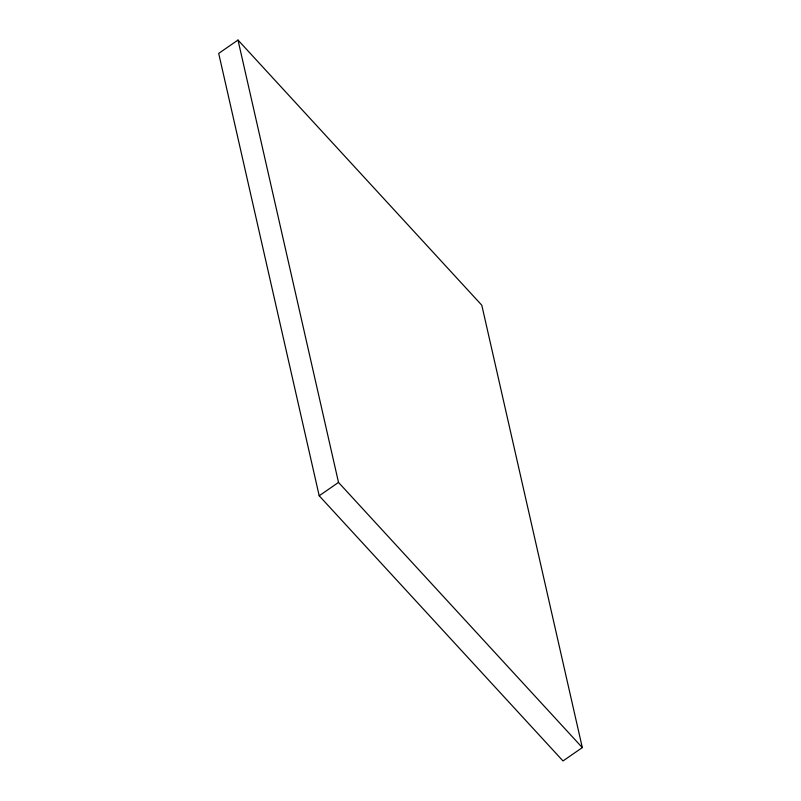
<?xml version="1.0" encoding="UTF-8"?>
<svg xmlns="http://www.w3.org/2000/svg" width="801" height="801" viewBox="0 0 801 801"><rect width="100%" height="100%" fill="white"/><g stroke="black" fill="none" stroke-linecap="round" stroke-linejoin="round"><path stroke-width="1.2" d="M238.007 40.05L218.693 53.397L319.199 495.779L562.993 760.95L582.307 747.603L481.801 305.221L238.007 40.05L338.513 482.432L582.307 747.603M319.199 495.779L338.513 482.432"/></g></svg>
